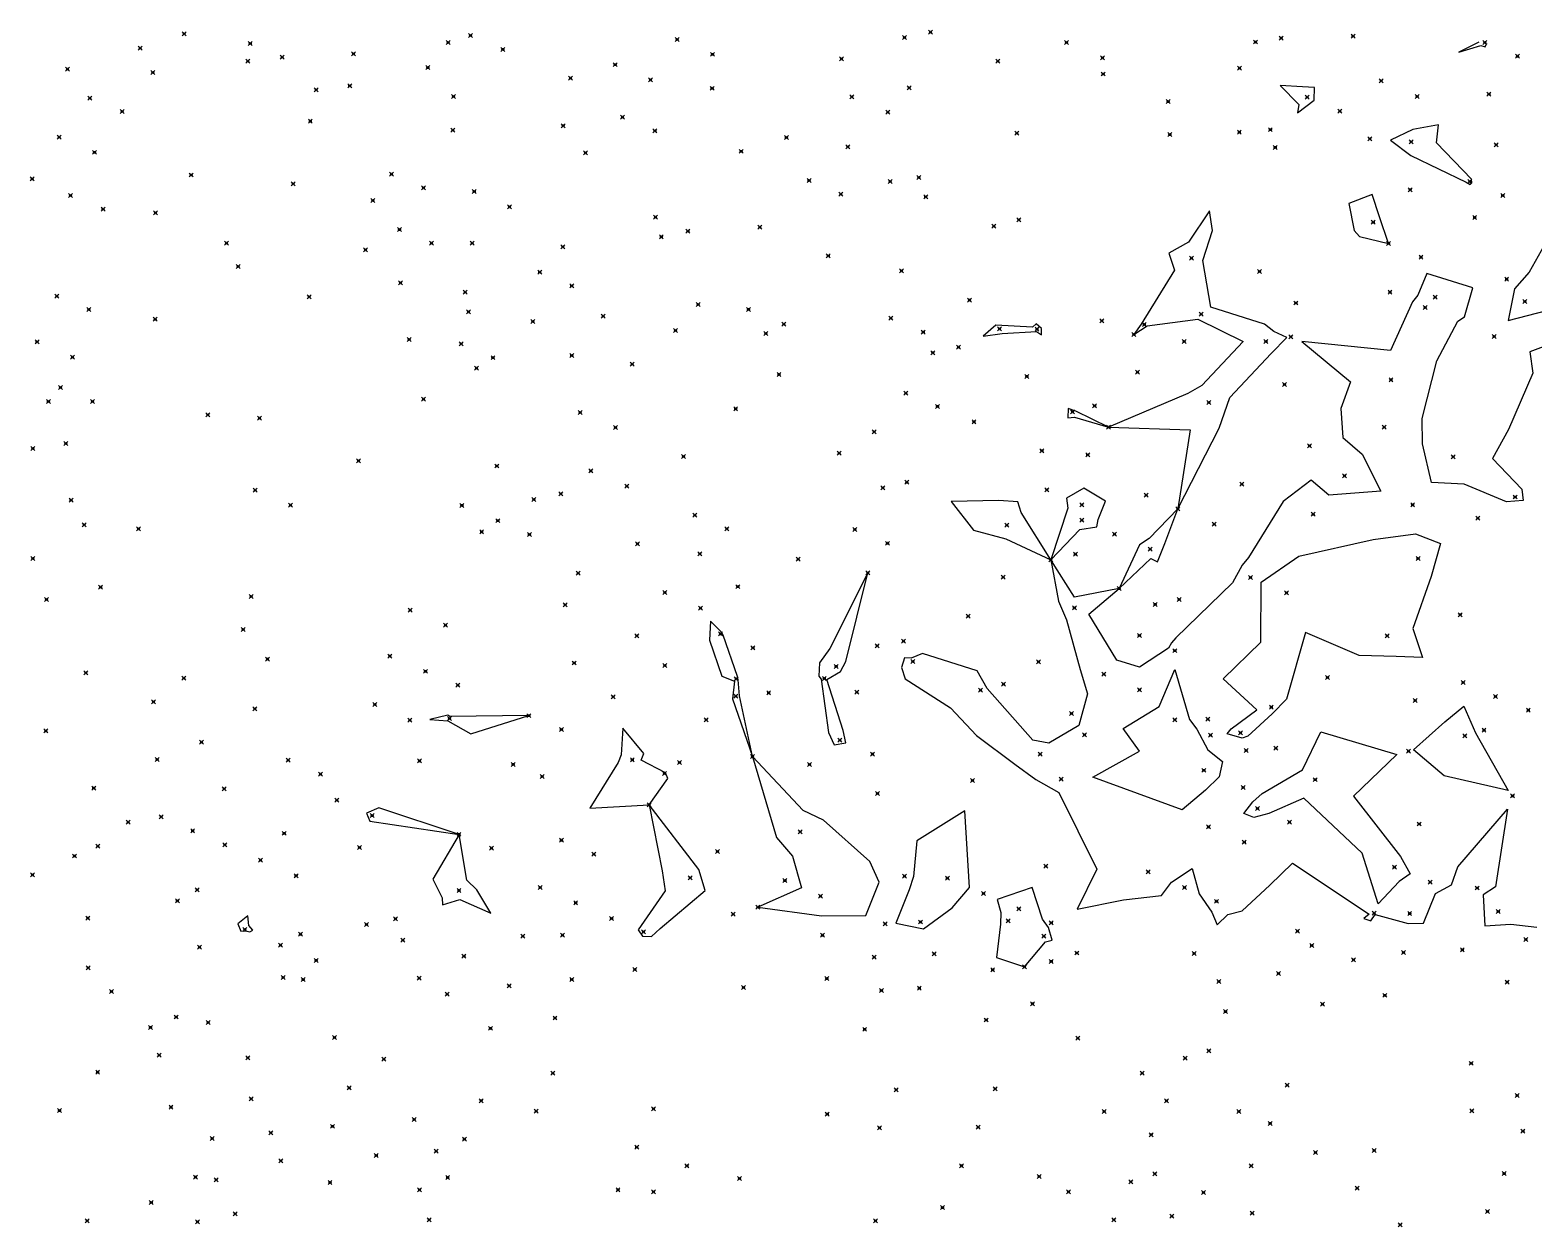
# Model space of a CAD drawing. Header units: inches. Extents: x 1411897 to 1412713, y 4930955 to 4931789.
# Drawn here: x 1412185.2 to 1412260.9, y 4931624 to 4931684.2 of the extents above; entities that cross this region are included whole.
import ezdxf

# ---------------------------------------------------------------- set-up
doc = ezdxf.new("R2010")
doc.units = ezdxf.units.IN
doc.header["$MEASUREMENT"] = 0
doc.header["$PDMODE"] = 35
doc.header["$PDSIZE"] = 0.1

msp = doc.modelspace()

# ---------------------------------------------------------------- linework, layer by layer
at = {"color": 2, "true_color": 0xf1eb1f}
for p, q in [((1412258.089, 4931683.565), (1412257.085, 4931683.067)), ((1412258.407, 4931683.333), (1412258.487, 4931683.509)), ((1412257.085, 4931683.067), (1412258.19, 4931683.39)), ((1412258.19, 4931683.39), (1412258.407, 4931683.333)), ((1412249.224, 4931681.308), (1412248.09, 4931681.378)), ((1412248.09, 4931681.378), (1412249.039, 4931680.428)), ((1412249.82, 4931681.283), (1412249.224, 4931681.308)), ((1412249.797, 4931680.643), (1412249.82, 4931681.283)), ((1412248.958, 4931680.015), (1412249.797, 4931680.643)), ((1412249.039, 4931680.428), (1412248.958, 4931680.015)), ((1412254.765, 4931679.172), (1412253.64, 4931678.625)), ((1412256.064, 4931679.397), (1412254.765, 4931679.172)), ((1412255.964, 4931678.505), (1412256.064, 4931679.397)), ((1412253.64, 4931678.625), (1412254.669, 4931677.861)), ((1412257.728, 4931676.673), (1412255.964, 4931678.505)), ((1412254.669, 4931677.861), (1412257.452, 4931676.524)), ((1412257.452, 4931676.524), (1412257.66, 4931676.399)), ((1412257.66, 4931676.399), (1412257.743, 4931676.506)), ((1412257.743, 4931676.506), (1412257.728, 4931676.673)), ((1412252.72, 4931675.9), (1412251.548, 4931675.442)), ((1412251.548, 4931675.442), (1412251.825, 4931674.087)), ((1412253.09, 4931674.773), (1412252.72, 4931675.9)), ((1412244.534, 4931675.071), (1412243.488, 4931673.501)), ((1412244.685, 4931674.085), (1412244.534, 4931675.071)), ((1412253.55, 4931673.44), (1412253.09, 4931674.773)), ((1412244.2, 4931672.578), (1412244.685, 4931674.085)), ((1412251.825, 4931674.087), (1412252.094, 4931673.784)), ((1412252.094, 4931673.784), (1412253.55, 4931673.44)), ((1412243.488, 4931673.501), (1412242.498, 4931672.942)), ((1412242.498, 4931672.942), (1412242.784, 4931672.099)), ((1412261.527, 4931673.595), (1412260.62, 4931671.99)), ((1412244.608, 4931670.237), (1412244.2, 4931672.578)), ((1412242.784, 4931672.099), (1412241.107, 4931669.373)), ((1412255.472, 4931671.918), (1412255.017, 4931670.83)), ((1412257.785, 4931671.209), (1412255.472, 4931671.918)), ((1412260.62, 4931671.99), (1412259.884, 4931671.16)), ((1412255.017, 4931670.83), (1412254.753, 4931670.497)), ((1412257.375, 4931669.74), (1412257.785, 4931671.209)), ((1412259.884, 4931671.16), (1412259.565, 4931669.555)), ((1412247.298, 4931669.38), (1412244.608, 4931670.237)), ((1412254.753, 4931670.497), (1412253.653, 4931668.043)), ((1412259.565, 4931669.555), (1412261.514, 4931670.058)), ((1412233.781, 4931669.321), (1412233.146, 4931668.772)), ((1412235.633, 4931669.227), (1412233.781, 4931669.321)), ((1412235.817, 4931669.391), (1412235.633, 4931669.227)), ((1412236.093, 4931669.159), (1412235.817, 4931669.391)), ((1412236.083, 4931668.833), (1412236.093, 4931669.159)), ((1412241.107, 4931669.373), (1412240.73, 4931668.85)), ((1412240.73, 4931668.85), (1412241.403, 4931669.299)), ((1412241.403, 4931669.299), (1412243.959, 4931669.621)), ((1412243.959, 4931669.621), (1412246.236, 4931668.5)), ((1412247.777, 4931669.011), (1412247.298, 4931669.38)), ((1412255.977, 4931667.539), (1412257.034, 4931669.524)), ((1412257.034, 4931669.524), (1412257.375, 4931669.74)), ((1412233.146, 4931668.772), (1412234.101, 4931668.912)), ((1412234.101, 4931668.912), (1412235.835, 4931669.011)), ((1412235.835, 4931669.011), (1412236.083, 4931668.833)), ((1412246.236, 4931668.5), (1412244.156, 4931666.283)), ((1412247.638, 4931667.9), (1412248.422, 4931668.7)), ((1412248.422, 4931668.7), (1412247.777, 4931669.011)), ((1412253.653, 4931668.043), (1412249.19, 4931668.499)), ((1412249.19, 4931668.499), (1412251.628, 4931666.482)), ((1412262.343, 4931668.626), (1412260.66, 4931667.985)), ((1412245.558, 4931665.683), (1412247.638, 4931667.9)), ((1412260.66, 4931667.985), (1412260.81, 4931666.917)), ((1412255.235, 4931664.635), (1412255.977, 4931667.539)), ((1412260.81, 4931666.917), (1412259.585, 4931664.075)), ((1412244.156, 4931666.283), (1412243.447, 4931665.88)), ((1412251.628, 4931666.482), (1412251.147, 4931665.125)), ((1412243.447, 4931665.88), (1412239.46, 4931664.19)), ((1412245.019, 4931664.149), (1412245.558, 4931665.683)), ((1412237.431, 4931665.13), (1412237.413, 4931664.66)), ((1412237.413, 4931664.66), (1412237.745, 4931664.69)), ((1412237.809, 4931665.004), (1412237.431, 4931665.13)), ((1412237.745, 4931664.69), (1412239.46, 4931664.19)), ((1412239.46, 4931664.19), (1412237.809, 4931665.004)), ((1412251.147, 4931665.125), (1412251.241, 4931663.668)), ((1412255.258, 4931663.362), (1412255.235, 4931664.635)), ((1412239.46, 4931664.19), (1412243.574, 4931664.059)), ((1412242.95, 4931660.09), (1412245.019, 4931664.149)), ((1412243.574, 4931664.059), (1412242.95, 4931660.09)), ((1412259.585, 4931664.075), (1412258.775, 4931662.612)), ((1412251.241, 4931663.668), (1412252.219, 4931662.829)), ((1412255.712, 4931661.415), (1412255.258, 4931663.362)), ((1412252.219, 4931662.829), (1412253.159, 4931660.967)), ((1412258.775, 4931662.612), (1412260.249, 4931661.068)), ((1412238.217, 4931661.127), (1412237.346, 4931660.618)), ((1412239.31, 4931660.467), (1412238.217, 4931661.127)), ((1412249.66, 4931661.53), (1412248.238, 4931660.45)), ((1412250.54, 4931660.775), (1412249.66, 4931661.53)), ((1412253.159, 4931660.967), (1412250.54, 4931660.775)), ((1412257.351, 4931661.331), (1412255.712, 4931661.415)), ((1412259.478, 4931660.435), (1412257.351, 4931661.331)), ((1412260.249, 4931661.068), (1412260.315, 4931660.51)), ((1412233.947, 4931660.498), (1412231.546, 4931660.46)), ((1412231.546, 4931660.46), (1412232.673, 4931659.007)), ((1412234.893, 4931660.432), (1412233.947, 4931660.498)), ((1412235.058, 4931659.896), (1412234.893, 4931660.432)), ((1412237.406, 4931660.122), (1412236.55, 4931657.52)), ((1412237.346, 4931660.618), (1412237.406, 4931660.122)), ((1412238.94, 4931659.55), (1412239.31, 4931660.467)), ((1412242.95, 4931660.09), (1412241.51, 4931658.594)), ((1412242.293, 4931658.341), (1412242.95, 4931660.09)), ((1412248.238, 4931660.45), (1412246.506, 4931657.637)), ((1412260.315, 4931660.51), (1412259.478, 4931660.435)), ((1412236.55, 4931657.52), (1412235.058, 4931659.896)), ((1412238.872, 4931659.187), (1412238.94, 4931659.55)), ((1412232.673, 4931659.007), (1412234.293, 4931658.573)), ((1412234.293, 4931658.573), (1412236.55, 4931657.52)), ((1412236.55, 4931657.52), (1412238.023, 4931659.044)), ((1412238.023, 4931659.044), (1412238.872, 4931659.187)), ((1412241.51, 4931658.594), (1412241.013, 4931658.278)), ((1412249.035, 4931657.703), (1412252.767, 4931658.536)), ((1412252.767, 4931658.536), (1412254.905, 4931658.831)), ((1412254.905, 4931658.831), (1412256.159, 4931658.345)), ((1412241.013, 4931658.278), (1412239.99, 4931656.07)), ((1412241.915, 4931657.42), (1412242.293, 4931658.341)), ((1412256.159, 4931658.345), (1412255.699, 4931656.689)), ((1412237.75, 4931655.64), (1412236.55, 4931657.52)), ((1412236.55, 4931657.52), (1412236.944, 4931655.444)), ((1412239.99, 4931656.07), (1412241.593, 4931657.588)), ((1412241.593, 4931657.588), (1412241.915, 4931657.42)), ((1412246.178, 4931657.248), (1412245.702, 4931656.355)), ((1412246.506, 4931657.637), (1412246.178, 4931657.248)), ((1412247.143, 4931656.399), (1412249.035, 4931657.703)), ((1412227.35, 4931656.86), (1412225.442, 4931653.058)), ((1412226.235, 4931652.398), (1412227.35, 4931656.86)), ((1412245.702, 4931656.355), (1412242.845, 4931653.595)), ((1412247.125, 4931653.37), (1412247.143, 4931656.399)), ((1412255.699, 4931656.689), (1412254.765, 4931654.065)), ((1412239.99, 4931656.07), (1412237.75, 4931655.64)), ((1412238.467, 4931654.791), (1412239.99, 4931656.07)), ((1412236.944, 4931655.444), (1412237.34, 4931654.498)), ((1412239.871, 4931652.475), (1412238.467, 4931654.791)), ((1412219.435, 4931654.44), (1412219.378, 4931653.474)), ((1412219.976, 4931653.889), (1412219.435, 4931654.44)), ((1412237.34, 4931654.498), (1412238.027, 4931651.995)), ((1412254.765, 4931654.065), (1412255.263, 4931652.598)), ((1412219.378, 4931653.474), (1412220.01, 4931651.666)), ((1412220.065, 4931653.736), (1412219.976, 4931653.889)), ((1412220.795, 4931651.65), (1412220.065, 4931653.736)), ((1412242.627, 4931653.338), (1412242.476, 4931653.084)), ((1412242.845, 4931653.595), (1412242.627, 4931653.338)), ((1412245.22, 4931651.53), (1412247.125, 4931653.37)), ((1412249.371, 4931653.872), (1412248.419, 4931650.516)), ((1412252.075, 4931652.715), (1412249.371, 4931653.872)), ((1412225.442, 4931653.058), (1412224.922, 4931652.346)), ((1412229.197, 4931652.59), (1412229.048, 4931652.1)), ((1412229.532, 4931652.58), (1412229.197, 4931652.59)), ((1412230.102, 4931652.812), (1412229.532, 4931652.58)), ((1412232.857, 4931651.942), (1412230.102, 4931652.812)), ((1412242.476, 4931653.084), (1412241.016, 4931652.117)), ((1412253.929, 4931652.656), (1412252.075, 4931652.715)), ((1412255.263, 4931652.598), (1412253.929, 4931652.656)), ((1412224.922, 4931652.346), (1412224.884, 4931651.668)), ((1412225.286, 4931651.497), (1412225.968, 4931651.9)), ((1412225.968, 4931651.9), (1412226.235, 4931652.398)), ((1412229.048, 4931652.1), (1412229.229, 4931651.536)), ((1412233.358, 4931651.048), (1412232.857, 4931651.942)), ((1412238.027, 4931651.995), (1412238.405, 4931650.78)), ((1412241.016, 4931652.117), (1412239.871, 4931652.475)), ((1412242.003, 4931650.141), (1412242.79, 4931652.001)), ((1412242.79, 4931652.001), (1412243.532, 4931649.488)), ((1412220.01, 4931651.666), (1412220.641, 4931651.409)), ((1412220.641, 4931651.409), (1412220.543, 4931650.528)), ((1412220.826, 4931651.489), (1412220.795, 4931651.65)), ((1412220.893, 4931650.679), (1412220.826, 4931651.489)), ((1412224.884, 4931651.668), (1412224.995, 4931651.508)), ((1412224.995, 4931651.508), (1412225.375, 4931648.826)), ((1412226.112, 4931648.932), (1412225.286, 4931651.497)), ((1412229.229, 4931651.536), (1412231.509, 4931650.068)), ((1412235.65, 4931648.444), (1412233.358, 4931651.048)), ((1412246.914, 4931649.972), (1412245.22, 4931651.53)), ((1412220.543, 4931650.528), (1412221.54, 4931647.63)), ((1412221.54, 4931647.63), (1412220.893, 4931650.679)), ((1412238.405, 4931650.78), (1412237.967, 4931649.179)), ((1412248.419, 4931650.516), (1412247.688, 4931649.765)), ((1412206.22, 4931649.698), (1412205.305, 4931649.495)), ((1412205.305, 4931649.495), (1412206.221, 4931649.427)), ((1412206.326, 4931649.645), (1412206.22, 4931649.698)), ((1412210.29, 4931649.68), (1412206.326, 4931649.645)), ((1412207.37, 4931648.77), (1412210.29, 4931649.68)), ((1412231.509, 4931650.068), (1412232.82, 4931648.69)), ((1412240.196, 4931649.041), (1412242.003, 4931650.141)), ((1412243.532, 4931649.488), (1412243.898, 4931648.996)), ((1412245.631, 4931649.017), (1412246.914, 4931649.972)), ((1412247.688, 4931649.765), (1412246.475, 4931648.656)), ((1412256.384, 4931649.372), (1412257.336, 4931650.154)), ((1412257.336, 4931650.154), (1412257.919, 4931648.821)), ((1412206.221, 4931649.427), (1412207.37, 4931648.77)), ((1412215.015, 4931649.045), (1412214.936, 4931647.702)), ((1412216.086, 4931647.777), (1412215.015, 4931649.045)), ((1412225.375, 4931648.826), (1412225.655, 4931648.219)), ((1412226.248, 4931648.319), (1412226.112, 4931648.932)), ((1412237.967, 4931649.179), (1412236.448, 4931648.299)), ((1412241.024, 4931647.894), (1412240.196, 4931649.041)), ((1412243.898, 4931648.996), (1412244.452, 4931647.963)), ((1412245.429, 4931648.767), (1412245.631, 4931649.017)), ((1412246.189, 4931648.546), (1412245.429, 4931648.767)), ((1412249.223, 4931646.963), (1412250.139, 4931648.859)), ((1412250.139, 4931648.859), (1412253.962, 4931647.72)), ((1412254.807, 4931647.969), (1412256.384, 4931649.372)), ((1412257.919, 4931648.821), (1412259.571, 4931645.915)), ((1412225.655, 4931648.219), (1412226.248, 4931648.319)), ((1412232.82, 4931648.69), (1412234.745, 4931647.245)), ((1412236.448, 4931648.299), (1412235.65, 4931648.444)), ((1412244.452, 4931647.963), (1412245.192, 4931647.367)), ((1412246.475, 4931648.656), (1412246.189, 4931648.546)), ((1412256.339, 4931646.646), (1412254.807, 4931647.969)), ((1412214.785, 4931647.327), (1412213.358, 4931645.03)), ((1412214.936, 4931647.702), (1412214.785, 4931647.327)), ((1412215.944, 4931647.434), (1412216.086, 4931647.777)), ((1412217.174, 4931646.809), (1412215.944, 4931647.434)), ((1412221.54, 4931647.63), (1412222.759, 4931643.554)), ((1412224.098, 4931644.907), (1412221.54, 4931647.63)), ((1412234.745, 4931647.245), (1412235.799, 4931646.463)), ((1412238.668, 4931646.58), (1412241.024, 4931647.894)), ((1412245.192, 4931647.367), (1412245.026, 4931646.596)), ((1412253.962, 4931647.72), (1412251.781, 4931645.638)), ((1412216.34, 4931645.2), (1412217.286, 4931646.524)), ((1412217.286, 4931646.524), (1412217.174, 4931646.809)), ((1412235.799, 4931646.463), (1412236.952, 4931645.808)), ((1412243.167, 4931644.943), (1412238.668, 4931646.58)), ((1412245.026, 4931646.596), (1412244.34, 4931645.933)), ((1412247.183, 4931645.768), (1412249.223, 4931646.963)), ((1412259.571, 4931645.915), (1412256.339, 4931646.646)), ((1412236.952, 4931645.808), (1412238.875, 4931641.965)), ((1412244.34, 4931645.933), (1412243.167, 4931644.943)), ((1412246.725, 4931645.341), (1412247.183, 4931645.768)), ((1412202.75, 4931645.043), (1412202.131, 4931644.773)), ((1412206.78, 4931643.71), (1412202.75, 4931645.043)), ((1412213.358, 4931645.03), (1412216.34, 4931645.2)), ((1412216.34, 4931645.2), (1412216.995, 4931641.867)), ((1412218.846, 4931641.94), (1412216.34, 4931645.2)), ((1412246.267, 4931644.752), (1412246.725, 4931645.341)), ((1412249.286, 4931645.524), (1412247.525, 4931644.764)), ((1412252.215, 4931642.755), (1412249.286, 4931645.524)), ((1412251.781, 4931645.638), (1412254.153, 4931642.603)), ((1412257.037, 4931642.083), (1412259.536, 4931644.979)), ((1412259.536, 4931644.979), (1412258.926, 4931641.075)), ((1412202.131, 4931644.773), (1412202.299, 4931644.368)), ((1412202.299, 4931644.368), (1412206.78, 4931643.71)), ((1412225.117, 4931644.416), (1412224.098, 4931644.907)), ((1412227.443, 4931642.347), (1412225.117, 4931644.416)), ((1412232.223, 4931644.886), (1412229.806, 4931643.38)), ((1412232.462, 4931641.039), (1412232.223, 4931644.886)), ((1412246.776, 4931644.563), (1412246.267, 4931644.752)), ((1412247.525, 4931644.764), (1412246.776, 4931644.563)), ((1412206.78, 4931643.71), (1412205.464, 4931641.458)), ((1412207.17, 4931641.397), (1412206.78, 4931643.71)), ((1412222.759, 4931643.554), (1412223.565, 4931642.61)), ((1412229.806, 4931643.38), (1412229.653, 4931641.581)), ((1412253.024, 4931640.212), (1412252.215, 4931642.755)), ((1412219.166, 4931640.883), (1412218.846, 4931641.94)), ((1412223.565, 4931642.61), (1412224.006, 4931641.02)), ((1412227.924, 4931641.3), (1412227.443, 4931642.347)), ((1412238.875, 4931641.965), (1412237.879, 4931639.943)), ((1412242.634, 4931641.309), (1412243.662, 4931641.993)), ((1412243.662, 4931641.993), (1412244.023, 4931640.712)), ((1412247.579, 4931641.152), (1412248.71, 4931642.265)), ((1412248.71, 4931642.265), (1412252.579, 4931639.693)), ((1412254.153, 4931642.603), (1412254.64, 4931641.722)), ((1412256.717, 4931641.168), (1412257.037, 4931642.083)), ((1412205.464, 4931641.458), (1412205.941, 4931640.514)), ((1412207.669, 4931640.92), (1412207.17, 4931641.397)), ((1412216.995, 4931641.867), (1412217.153, 4931640.871)), ((1412227.245, 4931639.627), (1412227.924, 4931641.3)), ((1412229.653, 4931641.581), (1412229.433, 4931640.91)), ((1412242.122, 4931640.63), (1412242.634, 4931641.309)), ((1412246.185, 4931639.863), (1412247.579, 4931641.152)), ((1412254.077, 4931641.34), (1412253.024, 4931640.212)), ((1412254.64, 4931641.722), (1412254.077, 4931641.34)), ((1412255.91, 4931640.733), (1412256.717, 4931641.168)), ((1412205.941, 4931640.514), (1412205.948, 4931640.155)), ((1412205.948, 4931640.155), (1412206.815, 4931640.43)), ((1412206.815, 4931640.43), (1412208.385, 4931639.74)), ((1412208.385, 4931639.74), (1412207.669, 4931640.92)), ((1412217.153, 4931640.871), (1412215.793, 4931638.913)), ((1412216.906, 4931638.969), (1412219.166, 4931640.883)), ((1412224.006, 4931641.02), (1412221.82, 4931640.04)), ((1412229.433, 4931640.91), (1412228.754, 4931639.237)), ((1412231.585, 4931640.02), (1412232.462, 4931641.039)), ((1412235.62, 4931641.035), (1412233.858, 4931640.437)), ((1412233.858, 4931640.437), (1412234.038, 4931639.774)), ((1412236.143, 4931639.447), (1412235.62, 4931641.035)), ((1412237.879, 4931639.943), (1412240.219, 4931640.418)), ((1412240.219, 4931640.418), (1412242.122, 4931640.63)), ((1412244.023, 4931640.712), (1412244.659, 4931639.799)), ((1412255.311, 4931639.238), (1412255.91, 4931640.733)), ((1412258.926, 4931641.075), (1412258.313, 4931640.673)), ((1412258.313, 4931640.673), (1412258.391, 4931639.106)), ((1412221.82, 4931640.04), (1412225.02, 4931639.615)), ((1412225.02, 4931639.615), (1412227.245, 4931639.627)), ((1412230.146, 4931638.961), (1412231.585, 4931640.02)), ((1412234.038, 4931639.774), (1412234.025, 4931639.188)), ((1412244.659, 4931639.799), (1412244.925, 4931639.162)), ((1412244.925, 4931639.162), (1412245.465, 4931639.671)), ((1412245.465, 4931639.671), (1412246.185, 4931639.863)), ((1412252.579, 4931639.693), (1412252.297, 4931639.478)), ((1412252.648, 4931639.358), (1412252.875, 4931639.676)), ((1412252.875, 4931639.676), (1412254.53, 4931639.216)), ((1412196.158, 4931639.618), (1412195.659, 4931639.206)), ((1412195.659, 4931639.206), (1412195.81, 4931638.846)), ((1412196.198, 4931639.128), (1412196.158, 4931639.618)), ((1412196.4, 4931638.886), (1412196.198, 4931639.128)), ((1412196.257, 4931638.809), (1412196.4, 4931638.886)), ((1412215.793, 4931638.913), (1412216.011, 4931638.59)), ((1412216.468, 4931638.573), (1412216.906, 4931638.969)), ((1412228.754, 4931639.237), (1412230.146, 4931638.961)), ((1412234.025, 4931639.188), (1412233.825, 4931637.508)), ((1412236.445, 4931639.016), (1412236.143, 4931639.447)), ((1412236.625, 4931638.378), (1412236.445, 4931639.016)), ((1412252.297, 4931639.478), (1412252.648, 4931639.358)), ((1412254.53, 4931639.216), (1412255.311, 4931639.238)), ((1412258.391, 4931639.106), (1412259.697, 4931639.189)), ((1412259.697, 4931639.189), (1412261.001, 4931639.039)), ((1412195.81, 4931638.846), (1412196.055, 4931638.851)), ((1412196.055, 4931638.851), (1412196.257, 4931638.809)), ((1412216.011, 4931638.59), (1412216.468, 4931638.573)), ((1412235.23, 4931637.05), (1412236.296, 4931638.294)), ((1412236.296, 4931638.294), (1412236.625, 4931638.378)), ((1412233.825, 4931637.508), (1412235.23, 4931637.05))]:
    msp.add_line(p, q, dxfattribs=at)
for p in [(1412192.95, 4931683.98), (1412196.28, 4931683.5), (1412206.23, 4931683.54), (1412207.36, 4931683.9), (1412217.75, 4931683.7), (1412229.2, 4931683.8), (1412230.5, 4931684.07), (1412237.35, 4931683.55), (1412246.85, 4931683.57), (1412248.15, 4931683.77), (1412251.76, 4931683.87), (1412258.39, 4931683.55), (1412190.74, 4931683.26), (1412197.88, 4931682.81), (1412201.47, 4931682.97), (1412208.99, 4931683.2), (1412219.54, 4931682.95), (1412226.03, 4931682.72), (1412239.15, 4931682.78), (1412260.04, 4931682.85), (1412187.08, 4931682.2), (1412191.38, 4931682.04), (1412196.16, 4931682.61), (1412205.21, 4931682.28), (1412214.64, 4931682.43), (1412233.89, 4931682.61), (1412239.19, 4931681.96), (1412246.05, 4931682.26), (1412199.59, 4931681.17), (1412201.28, 4931681.36), (1412212.39, 4931681.75), (1412216.42, 4931681.67), (1412219.51, 4931681.24), (1412229.43, 4931681.27), (1412253.17, 4931681.62), (1412188.21, 4931680.75), (1412206.5, 4931680.83), (1412226.54, 4931680.81), (1412242.46, 4931680.57), (1412249.45, 4931680.79), (1412254.99, 4931680.83), (1412258.6, 4931680.95), (1412189.83, 4931680.07), (1412215.01, 4931679.79), (1412228.35, 4931680.04), (1412251.1, 4931680.09), (1412199.3, 4931679.58), (1412206.47, 4931679.13), (1412212.02, 4931679.36), (1412216.64, 4931679.1), (1412234.84, 4931678.98), (1412242.54, 4931678.91), (1412246.04, 4931679.04), (1412247.6, 4931679.16), (1412186.67, 4931678.78), (1412223.25, 4931678.77), (1412226.34, 4931678.3), (1412247.85, 4931678.27), (1412252.6, 4931678.7), (1412254.68, 4931678.55), (1412258.96, 4931678.4), (1412188.44, 4931678.02), (1412213.14, 4931678), (1412220.98, 4931678.07), (1412185.3, 4931676.68), (1412193.31, 4931676.88), (1412203.39, 4931676.92), (1412224.39, 4931676.6), (1412229.92, 4931676.76), (1412187.24, 4931675.85), (1412198.43, 4931676.43), (1412204.99, 4931676.23), (1412207.55, 4931676.05), (1412225.99, 4931675.92), (1412228.47, 4931676.55), (1412254.64, 4931676.14), (1412257.64, 4931676.55), (1412259.29, 4931675.85), (1412188.87, 4931675.16), (1412202.44, 4931675.6), (1412209.32, 4931675.28), (1412230.26, 4931675.78), (1412191.51, 4931674.98), (1412216.67, 4931674.76), (1412234.95, 4931674.62), (1412252.78, 4931674.5), (1412257.88, 4931674.74), (1412203.79, 4931674.13), (1412216.96, 4931673.77), (1412218.3, 4931674.05), (1412221.92, 4931674.26), (1412233.69, 4931674.31), (1412195.08, 4931673.45), (1412202.08, 4931673.11), (1412205.4, 4931673.45), (1412207.44, 4931673.45), (1412212, 4931673.26), (1412225.36, 4931672.81), (1412253.55, 4931673.44), (1412195.67, 4931672.27), (1412229.04, 4931672.06), (1412243.63, 4931672.69), (1412255.18, 4931672.75), (1412203.84, 4931671.46), (1412210.84, 4931671.99), (1412212.45, 4931671.3), (1412247.05, 4931672.02), (1412259.49, 4931671.64), (1412186.55, 4931670.79), (1412199.24, 4931670.75), (1412207.09, 4931670.98), (1412232.46, 4931670.59), (1412253.62, 4931670.99), (1412255.89, 4931670.73), (1412188.15, 4931670.11), (1412207.26, 4931670), (1412218.81, 4931670.36), (1412221.34, 4931670.12), (1412244.12, 4931669.88), (1412248.89, 4931670.44), (1412255.39, 4931670.22), (1412260.41, 4931670.52), (1412191.5, 4931669.62), (1412210.49, 4931669.51), (1412214.03, 4931669.78), (1412217.67, 4931669.06), (1412223.12, 4931669.37), (1412228.51, 4931669.68), (1412233.97, 4931669.14), (1412235.86, 4931669.13), (1412239.12, 4931669.54), (1412241.26, 4931669.36), (1412185.55, 4931668.48), (1412204.27, 4931668.61), (1412206.89, 4931668.38), (1412222.22, 4931668.91), (1412230.14, 4931668.98), (1412240.73, 4931668.85), (1412243.26, 4931668.5), (1412247.38, 4931668.5), (1412248.63, 4931668.74), (1412258.86, 4931668.75), (1412187.33, 4931667.72), (1412208.49, 4931667.69), (1412212.45, 4931667.8), (1412230.62, 4931667.94), (1412231.91, 4931668.22), (1412207.66, 4931667.16), (1412215.49, 4931667.36), (1412222.88, 4931666.84), (1412240.92, 4931666.96), (1412186.73, 4931666.19), (1412235.35, 4931666.75), (1412248.31, 4931666.34), (1412253.67, 4931666.57), (1412186.12, 4931665.48), (1412188.34, 4931665.49), (1412205, 4931665.6), (1412229.26, 4931665.91), (1412238.76, 4931665.27), (1412244.5, 4931665.43), (1412194.14, 4931664.81), (1412196.74, 4931664.65), (1412212.88, 4931664.93), (1412220.7, 4931665.12), (1412230.86, 4931665.24), (1412237.65, 4931664.96), (1412214.65, 4931664.18), (1412227.67, 4931663.96), (1412232.69, 4931664.46), (1412239.46, 4931664.19), (1412253.33, 4931664.19), (1412185.34, 4931663.12), (1412187, 4931663.37), (1412236.11, 4931663.01), (1412249.57, 4931663.25), (1412201.73, 4931662.5), (1412208.68, 4931662.24), (1412218.08, 4931662.72), (1412225.91, 4931662.89), (1412238.41, 4931662.8), (1412256.8, 4931662.7), (1412213.41, 4931661.99), (1412251.33, 4931661.74), (1412196.52, 4931661.03), (1412211.9, 4931660.84), (1412215.22, 4931661.22), (1412228.1, 4931661.14), (1412229.31, 4931661.42), (1412236.35, 4931661.04), (1412241.35, 4931660.77), (1412246.16, 4931661.33), (1412187.26, 4931660.52), (1412198.3, 4931660.27), (1412206.93, 4931660.26), (1412210.55, 4931660.55), (1412238.12, 4931660.29), (1412242.95, 4931660.09), (1412254.76, 4931660.29), (1412259.91, 4931660.68), (1412187.92, 4931659.28), (1412208.73, 4931659.49), (1412218.64, 4931659.77), (1412234.34, 4931659.26), (1412238.11, 4931659.51), (1412244.77, 4931659.31), (1412249.75, 4931659.81), (1412258.04, 4931659.62), (1412190.65, 4931659.08), (1412207.92, 4931658.93), (1412210.32, 4931658.8), (1412220.25, 4931659.08), (1412226.7, 4931659.04), (1412239.76, 4931658.81), (1412215.76, 4931658.32), (1412218.9, 4931657.82), (1412228.34, 4931658.35), (1412237.79, 4931657.8), (1412241.55, 4931658.05), (1412185.34, 4931657.59), (1412223.85, 4931657.55), (1412236.55, 4931657.52), (1412255.03, 4931657.58), (1412212.77, 4931656.85), (1412220.81, 4931656.17), (1412227.35, 4931656.86), (1412234.16, 4931656.65), (1412246.6, 4931656.63), (1412186.02, 4931655.53), (1412188.75, 4931656.14), (1412196.33, 4931655.68), (1412217.14, 4931655.87), (1412239.99, 4931656.07), (1412243.01, 4931655.53), (1412248.41, 4931655.86), (1412204.32, 4931654.99), (1412212.12, 4931655.25), (1412218.93, 4931655.09), (1412232.4, 4931654.69), (1412237.74, 4931655.1), (1412241.81, 4931655.28), (1412257.15, 4931654.76), (1412195.92, 4931654.01), (1412206.1, 4931654.23), (1412215.73, 4931653.7), (1412219.94, 4931653.79), (1412227.82, 4931653.19), (1412229.14, 4931653.43), (1412241.01, 4931653.71), (1412253.48, 4931653.69), (1412197.14, 4931652.53), (1412203.3, 4931652.68), (1412221.57, 4931653.09), (1412229.61, 4931652.41), (1412235.94, 4931652.39), (1412242.79, 4931652.95), (1412188.01, 4931651.84), (1412205.1, 4931651.91), (1412212.57, 4931652.33), (1412217.13, 4931652.21), (1412225.76, 4931652.16), (1412239.22, 4931651.77), (1412192.94, 4931651.57), (1412206.72, 4931651.22), (1412220.73, 4931651.53), (1412225.16, 4931651.55), (1412233.02, 4931650.96), (1412234.17, 4931651.26), (1412241.02, 4931650.98), (1412250.47, 4931651.6), (1412257.3, 4931651.35), (1412191.41, 4931650.37), (1412202.54, 4931650.24), (1412214.53, 4931650.63), (1412220.71, 4931650.66), (1412222.36, 4931650.83), (1412226.8, 4931650.86), (1412254.89, 4931650.44), (1412258.93, 4931650.65), (1412196.51, 4931650.03), (1412204.31, 4931649.45), (1412206.3, 4931649.54), (1412210.29, 4931649.68), (1412219.21, 4931649.47), (1412237.59, 4931649.79), (1412242.79, 4931649.47), (1412244.46, 4931649.51), (1412247.65, 4931650.11), (1412260.58, 4931649.95), (1412185.99, 4931648.91), (1412211.93, 4931648.99), (1412238.25, 4931648.72), (1412244.59, 4931648.7), (1412246.1, 4931648.82), (1412257.38, 4931648.66), (1412258.35, 4931648.95), (1412193.82, 4931648.35), (1412225.94, 4931648.45), (1412246.39, 4931647.93), (1412247.88, 4931648.04), (1412254.55, 4931647.9), (1412191.59, 4931647.47), (1412198.19, 4931647.44), (1412204.79, 4931647.4), (1412209.51, 4931647.23), (1412215.5, 4931647.46), (1412217.87, 4931647.32), (1412221.54, 4931647.63), (1412224.42, 4931647.22), (1412227.58, 4931647.75), (1412236.02, 4931647.74), (1412199.81, 4931646.74), (1412210.97, 4931646.62), (1412217.12, 4931646.77), (1412232.62, 4931646.42), (1412237.07, 4931646.48), (1412244.26, 4931646.93), (1412249.85, 4931646.46), (1412188.4, 4931646.04), (1412194.96, 4931646), (1412227.84, 4931645.76), (1412246.23, 4931646.07), (1412259.79, 4931645.64), (1412200.64, 4931645.43), (1412216.34, 4931645.2), (1412246.95, 4931645.01), (1412190.14, 4931644.32), (1412191.79, 4931644.59), (1412202.41, 4931644.65), (1412244.49, 4931644.08), (1412248.56, 4931644.32), (1412255.09, 4931644.23), (1412193.38, 4931643.88), (1412197.98, 4931643.76), (1412206.78, 4931643.71), (1412211.93, 4931643.41), (1412223.95, 4931643.84), (1412246.29, 4931643.31), (1412187.43, 4931642.62), (1412188.61, 4931643.11), (1412195, 4931643.18), (1412201.78, 4931643.05), (1412208.42, 4931643.02), (1412213.56, 4931642.71), (1412219.78, 4931642.84), (1412196.79, 4931642.41), (1412236.3, 4931642.11), (1412241.45, 4931641.82), (1412253.84, 4931642.06), (1412185.32, 4931641.67), (1412198.58, 4931641.63), (1412218.41, 4931641.52), (1412223.18, 4931641.38), (1412229.19, 4931641.6), (1412231.35, 4931641.51), (1412255.64, 4931641.3), (1412192.61, 4931640.37), (1412193.61, 4931640.92), (1412206.78, 4931640.89), (1412210.87, 4931641.03), (1412224.97, 4931640.6), (1412233.17, 4931640.74), (1412243.28, 4931641.03), (1412244.89, 4931640.34), (1412258.01, 4931641.01), (1412212.65, 4931640.26), (1412220.57, 4931639.7), (1412221.82, 4931640.04), (1412234.94, 4931639.96), (1412252.82, 4931639.75), (1412254.61, 4931639.72), (1412259.07, 4931639.83), (1412188.1, 4931639.5), (1412196, 4931638.92), (1412202.13, 4931639.17), (1412203.59, 4931639.46), (1412214.46, 4931639.48), (1412216.06, 4931638.8), (1412228.22, 4931639.21), (1412230, 4931639.3), (1412234.41, 4931639.36), (1412236.58, 4931639.26), (1412248.96, 4931638.84), (1412193.72, 4931638.03), (1412197.8, 4931638.14), (1412198.8, 4931638.68), (1412203.95, 4931638.39), (1412209.99, 4931638.59), (1412211.99, 4931638.64), (1412225.07, 4931638.63), (1412236.21, 4931638.59), (1412249.68, 4931638.12), (1412260.45, 4931638.42), (1412199.59, 4931637.37), (1412207.03, 4931637.58), (1412227.67, 4931637.53), (1412230.69, 4931637.7), (1412236.58, 4931637.32), (1412237.87, 4931637.74), (1412243.77, 4931637.71), (1412251.79, 4931637.4), (1412254.3, 4931637.76), (1412257.26, 4931637.9), (1412188.12, 4931636.99), (1412197.93, 4931636.51), (1412215.62, 4931636.91), (1412233.63, 4931636.89), (1412235.23, 4931637.05), (1412248.01, 4931636.71), (1412189.3, 4931635.8), (1412198.94, 4931636.4), (1412204.78, 4931636.47), (1412209.3, 4931636.09), (1412212.45, 4931636.41), (1412221.09, 4931636), (1412225.28, 4931636.45), (1412228.03, 4931635.86), (1412229.94, 4931635.97), (1412245.01, 4931636.3), (1412259.51, 4931636.28), (1412206.19, 4931635.67), (1412235.64, 4931635.19), (1412250.23, 4931635.16), (1412253.36, 4931635.61), (1412192.55, 4931634.52), (1412194.16, 4931634.25), (1412211.61, 4931634.47), (1412233.3, 4931634.37), (1412245.35, 4931634.79), (1412191.26, 4931634), (1412200.52, 4931633.49), (1412208.36, 4931633.95), (1412227.19, 4931633.9), (1412237.92, 4931633.46), (1412244.51, 4931632.82), (1412191.7, 4931632.6), (1412196.15, 4931632.47), (1412203, 4931632.4), (1412243.31, 4931632.45), (1412257.71, 4931632.19), (1412188.6, 4931631.75), (1412211.5, 4931631.7), (1412241.15, 4931631.69), (1412201.25, 4931630.95), (1412228.77, 4931630.85), (1412233.76, 4931630.91), (1412248.44, 4931631.09), (1412260.02, 4931630.57), (1412186.68, 4931629.81), (1412192.29, 4931629.98), (1412196.33, 4931630.4), (1412207.89, 4931630.31), (1412210.66, 4931629.78), (1412216.56, 4931629.9), (1412239.24, 4931629.77), (1412242.37, 4931630.3), (1412246.02, 4931629.76), (1412257.74, 4931629.8), (1412200.41, 4931629.02), (1412204.53, 4931629.37), (1412225.31, 4931629.64), (1412227.93, 4931628.94), (1412232.9, 4931628.98), (1412247.59, 4931629.17), (1412194.36, 4931628.41), (1412197.31, 4931628.69), (1412207.05, 4931628.37), (1412241.61, 4931628.6), (1412260.31, 4931628.78), (1412202.62, 4931627.55), (1412205.63, 4931627.77), (1412215.72, 4931627.97), (1412249.87, 4931627.7), (1412252.83, 4931627.8), (1412197.81, 4931627.29), (1412218.25, 4931627.03), (1412232.06, 4931627.04), (1412246.64, 4931627.03), (1412193.52, 4931626.47), (1412194.56, 4931626.33), (1412200.29, 4931626.19), (1412206.21, 4931626.44), (1412220.89, 4931626.39), (1412235.97, 4931626.49), (1412240.58, 4931626.23), (1412241.79, 4931626.63), (1412251.97, 4931625.91), (1412259.37, 4931626.64), (1412191.3, 4931625.19), (1412204.79, 4931625.82), (1412214.78, 4931625.82), (1412216.57, 4931625.72), (1412237.45, 4931625.72), (1412244.24, 4931625.69), (1412195.52, 4931624.62), (1412231.11, 4931624.93), (1412242.64, 4931624.5), (1412246.68, 4931624.65), (1412258.53, 4931624.73), (1412188.07, 4931624.27), (1412193.62, 4931624.21), (1412205.28, 4931624.32), (1412227.73, 4931624.27), (1412239.73, 4931624.31), (1412254.13, 4931624.06)]:
    msp.add_point(p)

doc.saveas('drawing.dxf')
